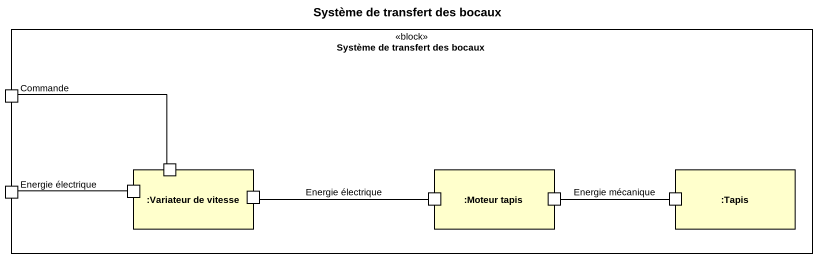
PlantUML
@startuml
title Système de transfert des bocaux
rectangle "Système de transfert des bocaux" as Système_de_transfert_des <<block>> {
  port Commande
  port "Energie électrique" as Energie_électrique
  rectangle ":Variateur de vitesse" as Variateur_de_vitesse {
    port " " as port1
    port " " as port2
    port " " as port3
  }
  rectangle ":Moteur tapis" as Moteur_tapis {
    port " " as port4
    port " " as port5
  }
  rectangle ":Tapis" as Tapis {
    port " " as port6
  }
}
Commande -right- port2
Energie_électrique -right- port1
port3 -right- port4 : Energie électrique
port5 -right- port6 : Energie mécanique
@enduml
